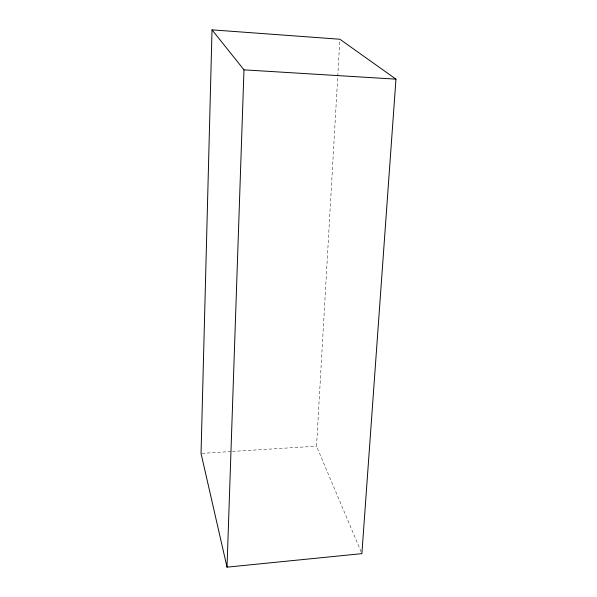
<?xml version="1.0" encoding="UTF-8"?>
<svg xmlns="http://www.w3.org/2000/svg" width="597" height="597" viewBox="0 0 597 597"><rect width="100%" height="100%" fill="white"/><g stroke="black" fill="none" stroke-linecap="round" stroke-linejoin="round"><path stroke-width="0.45" stroke-dasharray="2.98 2.24" d="M361.17 551.934L316.529 446.168L339.768 41.103M201.958 453.369L231.524 451.511M232.449 451.451L316.529 446.168"/><path stroke-width="0.9" d="M212.025 29.85L201.04 453.421L227.024 567.15L361.886 553.643L395.96 79.147L339.872 39.238L212.025 29.85L243.979 69.849L227.024 567.15M243.979 69.849L395.96 79.147"/></g></svg>
